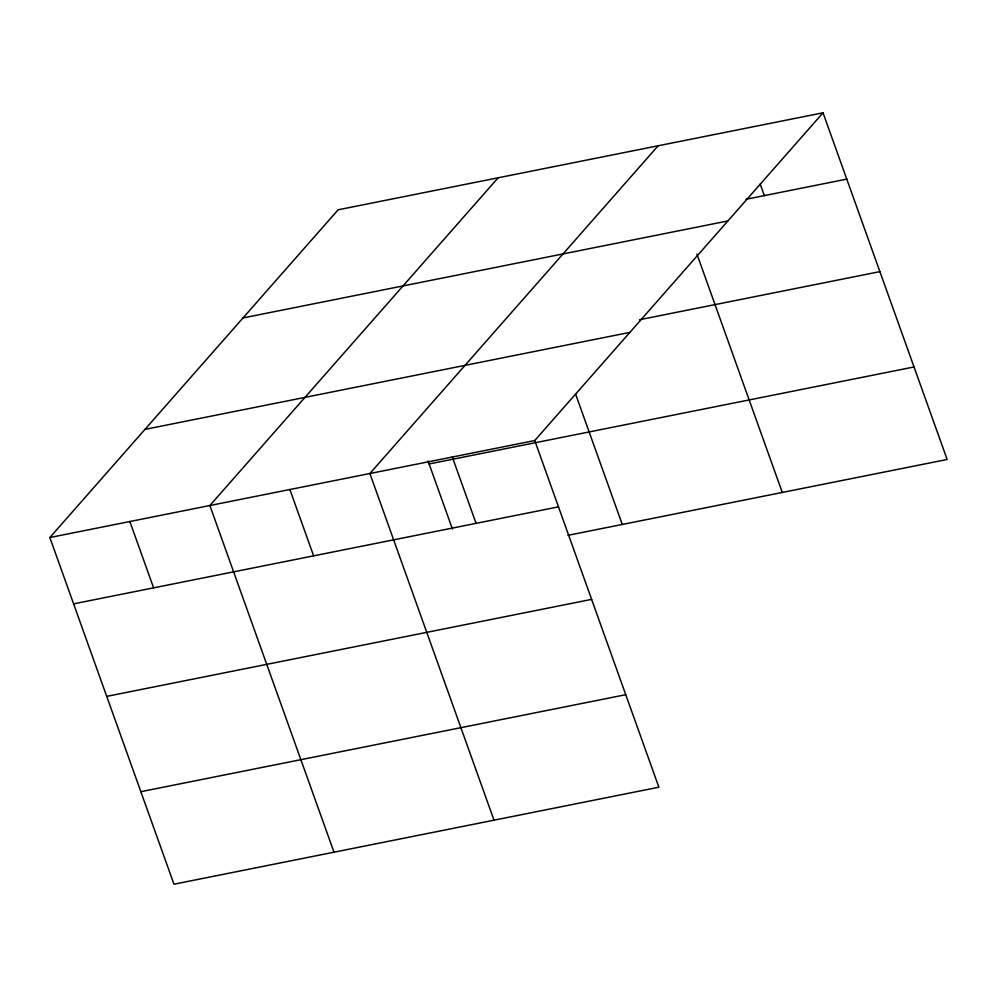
<?xml version="1.0" encoding="UTF-8"?>
<svg xmlns="http://www.w3.org/2000/svg" width="997" height="997" viewBox="0 0 997 997"><rect width="100%" height="100%" fill="white"/><g stroke="black" fill="none" stroke-linecap="round" stroke-linejoin="round"><path stroke-width="1.5" d="M823.024 112.798L534.741 440.537L658.867 787.206L173.977 884.202L49.85 537.533L338.133 209.794L823.024 112.798L947.15 459.467L567.929 535.327M498.139 177.79L209.869 505.516L333.995 852.198M658.157 145.774L369.887 473.513L494.014 820.182M746.018 199.275L846.777 179.124M242.994 317.943L727.897 220.948M639.551 319.713L879.902 271.633M144.976 429.383L629.88 332.387M49.85 537.533L534.741 440.537M429.134 463.954L914.025 366.958M73.604 603.858L558.494 506.862M106.729 696.367L591.62 599.371M140.851 791.693L625.742 694.697M760.213 184.084L764.338 195.611M696.915 254.023L782.284 492.443M575.493 393.815L622.265 524.459M452.314 457.025L476.068 523.35M428.074 461.025L452.414 528.996M289.878 489.515L313.619 555.84M129.859 521.531L153.6 587.856"/></g></svg>
